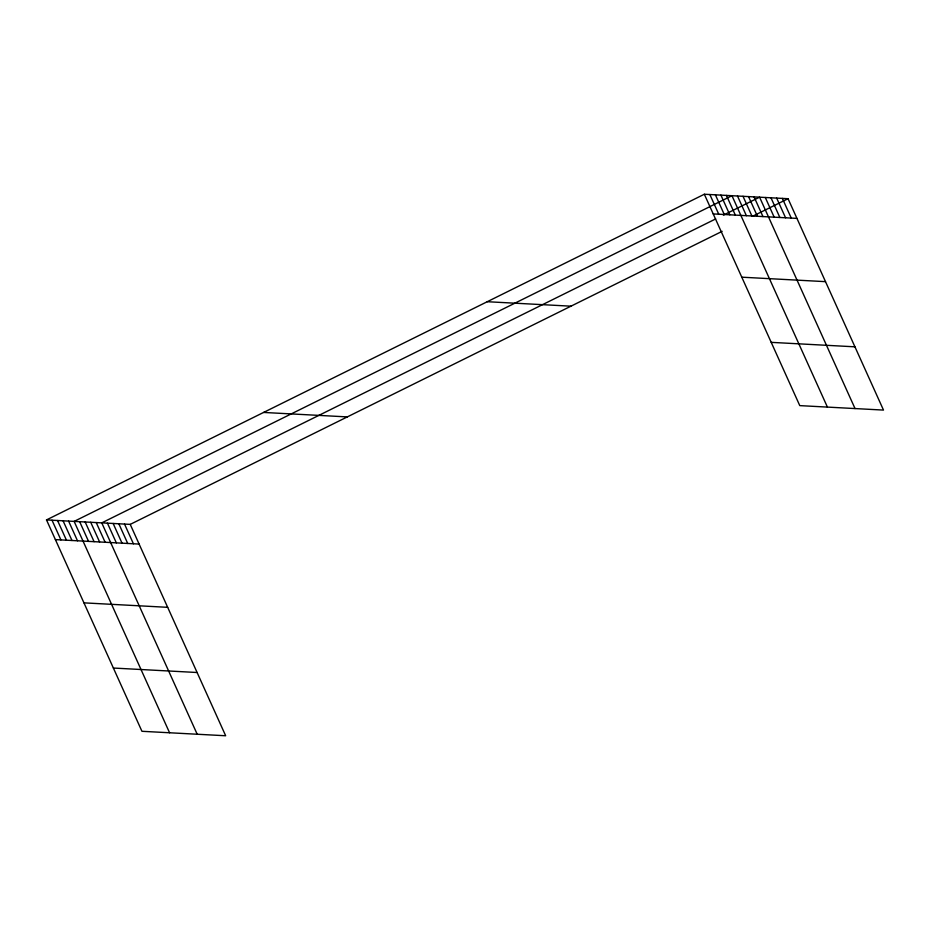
<?xml version="1.0" encoding="UTF-8"?>
<svg xmlns="http://www.w3.org/2000/svg" width="930" height="930" viewBox="0 0 930 930"><rect width="100%" height="100%" fill="white"/><g stroke="black" fill="none" stroke-linecap="round" stroke-linejoin="round"><path stroke-width="1.4" d="M46.5 519.917L130.223 524.38L225.665 735.758L141.941 731.294L46.5 519.917L704.336 194.242L788.059 198.706L883.5 410.084L799.777 405.62L704.336 194.242M715.658 218.934L101.754 522.869L197.195 734.247M723.412 215.097L759.589 197.183L855.03 408.561M130.223 524.38L722.157 231.326M753.172 215.981L788.059 198.706M713.229 213.923L796.952 218.387M741.791 277.187L825.515 281.651M487.25 301.715L570.974 306.179M771.214 342.356L854.937 346.82M263.585 412.443L347.309 416.907M55.393 539.609L139.116 544.073M83.956 602.861L167.679 607.325M113.379 668.042L197.102 672.506M782.363 198.404L791.256 218.085M776.678 198.09L785.559 217.783M770.982 197.788L779.863 217.481M765.285 197.486L774.179 217.178M754.067 196.893L762.96 216.574M748.545 196.59L757.427 216.283M743.012 196.3L751.905 215.993M737.49 196.009L746.383 215.69M827.409 407.084L731.968 195.707L74.133 521.393L169.574 732.77M726.435 195.416L735.328 215.097M720.913 195.126L729.806 214.807M715.391 194.823L724.272 214.516M709.857 194.533L718.75 214.214M124.527 524.078L133.42 543.771M118.831 523.776L127.724 543.469M113.146 523.474L122.028 543.167M107.45 523.172L116.343 542.853M96.232 522.567L105.125 542.26M90.71 522.276L99.591 541.969M85.176 521.986L94.07 541.667M79.654 521.683L88.548 541.376M68.599 521.102L77.492 540.783M63.077 520.8L71.97 540.493M57.555 520.509L66.437 540.191M52.022 520.219L60.915 539.9"/></g></svg>
